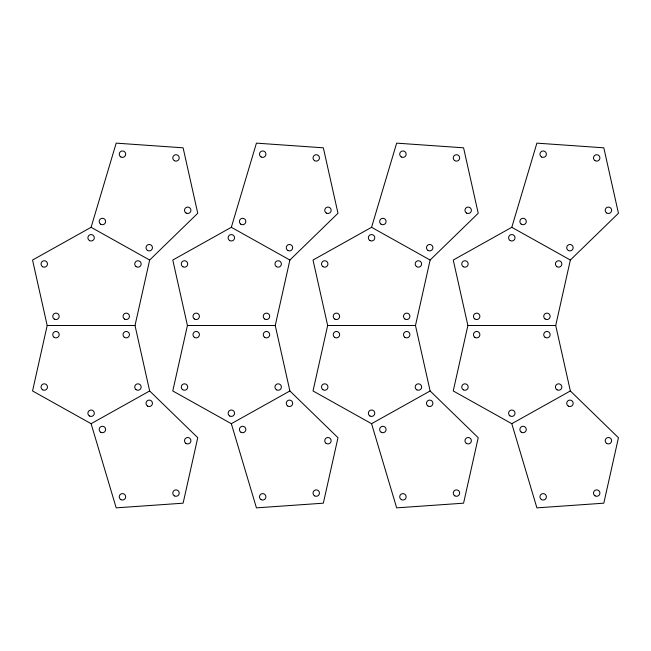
<?xml version="1.0" encoding="UTF-8"?>
<svg xmlns="http://www.w3.org/2000/svg" width="651" height="651" viewBox="0 0 651 651"><rect width="100%" height="100%" fill="white"/><g stroke="black" fill="none" stroke-linecap="round" stroke-linejoin="round"><path stroke-width="0.98" d="M47.189 325.5L32.55 390.966L91.099 423.695L116.195 507.861L183.11 503.182L197.749 437.724L149.657 390.966L135.017 325.5L149.657 260.034L197.749 213.276L183.11 147.818L116.195 143.139L91.099 227.305L32.55 260.034L47.189 325.5L135.017 325.5M187.423 325.5L172.784 390.966L231.333 423.695L256.429 507.861L323.344 503.182L337.983 437.724L289.89 390.966L275.251 325.5L289.89 260.034L337.983 213.276L323.344 147.818L256.429 143.139L231.333 227.305L172.784 260.034L187.423 325.5L275.251 325.5M327.656 325.5L313.017 390.966L371.566 423.695L396.662 507.861L463.577 503.182L478.216 437.724L430.124 390.966L415.484 325.5L430.124 260.034L478.216 213.276L463.577 147.818L396.662 143.139L371.566 227.305L313.017 260.034L327.656 325.5L415.484 325.5M467.89 325.5L453.251 390.966L511.8 423.695L536.896 507.861L603.811 503.182L618.45 437.724L570.349 390.966L555.718 325.5L570.349 260.034L618.45 213.276L603.811 147.818L536.896 143.139L511.8 227.305L453.251 260.034L467.89 325.5L555.718 325.5M91.099 423.695L149.657 390.966M231.333 423.695L289.89 390.966M371.566 423.695L430.124 390.966M511.8 423.695L570.349 390.966M511.8 227.305L570.349 260.034M371.566 227.305L430.124 260.034M231.333 227.305L289.89 260.034M91.099 227.305L149.657 260.034M89.488 240.569A3.222 3.222 0 0 0 94.322 237.778A3.222 3.222 0 0 0 89.488 234.995A3.222 3.222 0 0 0 89.488 240.569M42.649 266.755A3.222 3.222 0 0 0 47.482 263.964A3.222 3.222 0 0 0 42.649 261.173A3.222 3.222 0 0 0 42.649 266.755M54.358 319.12A3.222 3.222 0 0 0 59.192 316.337A3.222 3.222 0 0 0 54.358 313.546A3.222 3.222 0 0 0 54.358 319.12M124.626 319.12A3.222 3.222 0 0 0 129.451 316.337A3.222 3.222 0 0 0 124.626 313.546A3.222 3.222 0 0 0 124.626 319.12M136.059 266.576A3.222 3.222 0 0 0 141.145 264.298A3.222 3.222 0 0 0 136.629 261.027A3.222 3.222 0 0 0 136.059 266.576M42.649 389.827A3.222 3.222 0 0 0 47.482 387.036A3.222 3.222 0 0 0 42.649 384.245A3.222 3.222 0 0 0 42.649 389.827M89.488 416.005A3.222 3.222 0 0 0 94.322 413.222A3.222 3.222 0 0 0 89.488 410.431A3.222 3.222 0 0 0 89.488 416.005M136.059 389.648A3.222 3.222 0 0 0 141.145 387.361A3.222 3.222 0 0 0 136.629 384.098A3.222 3.222 0 0 0 136.059 389.648M124.349 337.275A3.222 3.222 0 0 0 129.435 334.996A3.222 3.222 0 0 0 124.919 331.725A3.222 3.222 0 0 0 124.349 337.275M54.082 337.275A3.222 3.222 0 0 0 59.176 334.996A3.222 3.222 0 0 0 54.651 331.725A3.222 3.222 0 0 0 54.082 337.275M186.105 213.072A3.222 3.222 0 0 0 190.93 210.289A3.222 3.222 0 0 0 186.105 207.498A3.222 3.222 0 0 0 186.105 213.072M174.395 160.707A3.222 3.222 0 0 0 179.22 157.916A3.222 3.222 0 0 0 174.395 155.125A3.222 3.222 0 0 0 174.395 160.707M120.858 156.964A3.222 3.222 0 0 0 125.692 154.173A3.222 3.222 0 0 0 120.858 151.382A3.222 3.222 0 0 0 120.858 156.964M100.506 224.115A3.222 3.222 0 0 0 105.6 221.836A3.222 3.222 0 0 0 101.076 218.565A3.222 3.222 0 0 0 100.506 224.115M147.622 250.48A3.222 3.222 0 0 0 152.456 247.689A3.222 3.222 0 0 0 147.622 244.906A3.222 3.222 0 0 0 147.622 250.48M120.858 499.618A3.222 3.222 0 0 0 125.692 496.827A3.222 3.222 0 0 0 120.858 494.036A3.222 3.222 0 0 0 120.858 499.618M174.395 495.875A3.222 3.222 0 0 0 179.22 493.084A3.222 3.222 0 0 0 174.395 490.293A3.222 3.222 0 0 0 174.395 495.875M185.828 443.323A3.222 3.222 0 0 0 190.914 441.044A3.222 3.222 0 0 0 186.398 437.773A3.222 3.222 0 0 0 185.828 443.323M147.622 406.094A3.222 3.222 0 0 0 152.456 403.311A3.222 3.222 0 0 0 147.622 400.52A3.222 3.222 0 0 0 147.622 406.094M100.783 432.28A3.222 3.222 0 0 0 105.617 429.489A3.222 3.222 0 0 0 100.783 426.706A3.222 3.222 0 0 0 100.783 432.28M229.722 240.569A3.222 3.222 0 0 0 234.555 237.778A3.222 3.222 0 0 0 229.722 234.995A3.222 3.222 0 0 0 229.722 240.569M182.882 266.755A3.222 3.222 0 0 0 187.716 263.964A3.222 3.222 0 0 0 182.882 261.173A3.222 3.222 0 0 0 182.882 266.755M194.315 318.941A3.222 3.222 0 0 0 199.409 316.663A3.222 3.222 0 0 0 194.885 313.4A3.222 3.222 0 0 0 194.315 318.941M264.583 318.941A3.222 3.222 0 0 0 269.669 316.663A3.222 3.222 0 0 0 265.152 313.4A3.222 3.222 0 0 0 264.583 318.941M276.293 266.576A3.222 3.222 0 0 0 281.378 264.298A3.222 3.222 0 0 0 276.862 261.027A3.222 3.222 0 0 0 276.293 266.576M182.606 389.648A3.222 3.222 0 0 0 187.7 387.361A3.222 3.222 0 0 0 183.175 384.098A3.222 3.222 0 0 0 182.606 389.648M229.722 416.005A3.222 3.222 0 0 0 234.555 413.222A3.222 3.222 0 0 0 229.722 410.431A3.222 3.222 0 0 0 229.722 416.005M276.569 389.827A3.222 3.222 0 0 0 281.395 387.036A3.222 3.222 0 0 0 276.569 384.245A3.222 3.222 0 0 0 276.569 389.827M264.583 337.275A3.222 3.222 0 0 0 269.669 334.996A3.222 3.222 0 0 0 265.152 331.725A3.222 3.222 0 0 0 264.583 337.275M194.315 337.275A3.222 3.222 0 0 0 199.409 334.996A3.222 3.222 0 0 0 194.885 331.725A3.222 3.222 0 0 0 194.315 337.275M326.338 213.072A3.222 3.222 0 0 0 331.164 210.289A3.222 3.222 0 0 0 326.338 207.498A3.222 3.222 0 0 0 326.338 213.072M314.628 160.707A3.222 3.222 0 0 0 319.454 157.916A3.222 3.222 0 0 0 314.628 155.125A3.222 3.222 0 0 0 314.628 160.707M261.092 156.964A3.222 3.222 0 0 0 265.925 154.173A3.222 3.222 0 0 0 261.092 151.382A3.222 3.222 0 0 0 261.092 156.964M240.74 224.115A3.222 3.222 0 0 0 245.834 221.836A3.222 3.222 0 0 0 241.309 218.565A3.222 3.222 0 0 0 240.74 224.115M287.856 250.48A3.222 3.222 0 0 0 292.69 247.689A3.222 3.222 0 0 0 287.856 244.906A3.222 3.222 0 0 0 287.856 250.48M261.092 499.618A3.222 3.222 0 0 0 265.925 496.827A3.222 3.222 0 0 0 261.092 494.036A3.222 3.222 0 0 0 261.092 499.618M314.628 495.875A3.222 3.222 0 0 0 319.454 493.084A3.222 3.222 0 0 0 314.628 490.293A3.222 3.222 0 0 0 314.628 495.875M326.061 443.323A3.222 3.222 0 0 0 331.147 441.044A3.222 3.222 0 0 0 326.631 437.773A3.222 3.222 0 0 0 326.061 443.323M287.579 405.915A3.222 3.222 0 0 0 292.673 403.636A3.222 3.222 0 0 0 288.149 400.365A3.222 3.222 0 0 0 287.579 405.915M241.016 432.28A3.222 3.222 0 0 0 245.85 429.489A3.222 3.222 0 0 0 241.016 426.706A3.222 3.222 0 0 0 241.016 432.28M369.955 240.569A3.222 3.222 0 0 0 374.789 237.778A3.222 3.222 0 0 0 369.955 234.995A3.222 3.222 0 0 0 369.955 240.569M322.839 266.576A3.222 3.222 0 0 0 327.933 264.298A3.222 3.222 0 0 0 323.409 261.027A3.222 3.222 0 0 0 322.839 266.576M334.826 319.12A3.222 3.222 0 0 0 339.659 316.337A3.222 3.222 0 0 0 334.826 313.546A3.222 3.222 0 0 0 334.826 319.12M404.816 318.941A3.222 3.222 0 0 0 409.902 316.663A3.222 3.222 0 0 0 405.386 313.4A3.222 3.222 0 0 0 404.816 318.941M416.526 266.576A3.222 3.222 0 0 0 421.612 264.298A3.222 3.222 0 0 0 417.096 261.027A3.222 3.222 0 0 0 416.526 266.576M322.839 389.648A3.222 3.222 0 0 0 327.933 387.361A3.222 3.222 0 0 0 323.409 384.098A3.222 3.222 0 0 0 322.839 389.648M369.955 416.005A3.222 3.222 0 0 0 374.789 413.222A3.222 3.222 0 0 0 369.955 410.431A3.222 3.222 0 0 0 369.955 416.005M416.803 389.827A3.222 3.222 0 0 0 421.628 387.036A3.222 3.222 0 0 0 416.803 384.245A3.222 3.222 0 0 0 416.803 389.827M404.816 337.275A3.222 3.222 0 0 0 409.902 334.996A3.222 3.222 0 0 0 405.386 331.725A3.222 3.222 0 0 0 404.816 337.275M334.549 337.275A3.222 3.222 0 0 0 339.643 334.996A3.222 3.222 0 0 0 335.119 331.725A3.222 3.222 0 0 0 334.549 337.275M466.572 213.072A3.222 3.222 0 0 0 471.397 210.289A3.222 3.222 0 0 0 466.572 207.498A3.222 3.222 0 0 0 466.572 213.072M454.585 160.528A3.222 3.222 0 0 0 459.671 158.242A3.222 3.222 0 0 0 455.155 154.979A3.222 3.222 0 0 0 454.585 160.528M401.325 156.964A3.222 3.222 0 0 0 406.159 154.173A3.222 3.222 0 0 0 401.325 151.382A3.222 3.222 0 0 0 401.325 156.964M380.973 224.115A3.222 3.222 0 0 0 386.067 221.836A3.222 3.222 0 0 0 381.543 218.565A3.222 3.222 0 0 0 380.973 224.115M428.089 250.48A3.222 3.222 0 0 0 432.923 247.689A3.222 3.222 0 0 0 428.089 244.906A3.222 3.222 0 0 0 428.089 250.48M401.325 499.618A3.222 3.222 0 0 0 406.159 496.827A3.222 3.222 0 0 0 401.325 494.036A3.222 3.222 0 0 0 401.325 499.618M454.862 495.875A3.222 3.222 0 0 0 459.687 493.084A3.222 3.222 0 0 0 454.862 490.293A3.222 3.222 0 0 0 454.862 495.875M466.295 443.323A3.222 3.222 0 0 0 471.381 441.044A3.222 3.222 0 0 0 466.865 437.773A3.222 3.222 0 0 0 466.295 443.323M427.813 405.915A3.222 3.222 0 0 0 432.907 403.636A3.222 3.222 0 0 0 428.382 400.365A3.222 3.222 0 0 0 427.813 405.915M381.25 432.28A3.222 3.222 0 0 0 386.084 429.489A3.222 3.222 0 0 0 381.25 426.706A3.222 3.222 0 0 0 381.25 432.28M510.189 240.569A3.222 3.222 0 0 0 515.022 237.778A3.222 3.222 0 0 0 510.189 234.995A3.222 3.222 0 0 0 510.189 240.569M463.349 266.755A3.222 3.222 0 0 0 468.183 263.964A3.222 3.222 0 0 0 463.349 261.173A3.222 3.222 0 0 0 463.349 266.755M474.782 318.941A3.222 3.222 0 0 0 479.877 316.663A3.222 3.222 0 0 0 475.352 313.4A3.222 3.222 0 0 0 474.782 318.941M545.05 318.941A3.222 3.222 0 0 0 550.136 316.663A3.222 3.222 0 0 0 545.619 313.4A3.222 3.222 0 0 0 545.05 318.941M556.76 266.576A3.222 3.222 0 0 0 561.846 264.298A3.222 3.222 0 0 0 557.329 261.027A3.222 3.222 0 0 0 556.76 266.576M463.349 389.827A3.222 3.222 0 0 0 468.183 387.036A3.222 3.222 0 0 0 463.349 384.245A3.222 3.222 0 0 0 463.349 389.827M509.912 415.826A3.222 3.222 0 0 0 515.006 413.548A3.222 3.222 0 0 0 510.482 410.285A3.222 3.222 0 0 0 509.912 415.826M557.036 389.827A3.222 3.222 0 0 0 561.862 387.036A3.222 3.222 0 0 0 557.036 384.245A3.222 3.222 0 0 0 557.036 389.827M545.05 337.275A3.222 3.222 0 0 0 550.136 334.996A3.222 3.222 0 0 0 545.619 331.725A3.222 3.222 0 0 0 545.05 337.275M474.782 337.275A3.222 3.222 0 0 0 479.877 334.996A3.222 3.222 0 0 0 475.352 331.725A3.222 3.222 0 0 0 474.782 337.275M606.529 212.893A3.222 3.222 0 0 0 611.615 210.615A3.222 3.222 0 0 0 607.098 207.352A3.222 3.222 0 0 0 606.529 212.893M594.819 160.528A3.222 3.222 0 0 0 599.905 158.242A3.222 3.222 0 0 0 595.388 154.979A3.222 3.222 0 0 0 594.819 160.528M541.559 156.964A3.222 3.222 0 0 0 546.392 154.173A3.222 3.222 0 0 0 541.559 151.382A3.222 3.222 0 0 0 541.559 156.964M521.207 224.115A3.222 3.222 0 0 0 526.293 221.836A3.222 3.222 0 0 0 521.777 218.565A3.222 3.222 0 0 0 521.207 224.115M568.323 250.48A3.222 3.222 0 0 0 573.157 247.689A3.222 3.222 0 0 0 568.323 244.906A3.222 3.222 0 0 0 568.323 250.48M541.559 499.618A3.222 3.222 0 0 0 546.392 496.827A3.222 3.222 0 0 0 541.559 494.036A3.222 3.222 0 0 0 541.559 499.618M595.095 495.875A3.222 3.222 0 0 0 599.921 493.084A3.222 3.222 0 0 0 595.095 490.293A3.222 3.222 0 0 0 595.095 495.875M606.529 443.323A3.222 3.222 0 0 0 611.615 441.044A3.222 3.222 0 0 0 607.098 437.773A3.222 3.222 0 0 0 606.529 443.323M568.323 406.094A3.222 3.222 0 0 0 573.157 403.311A3.222 3.222 0 0 0 568.323 400.52A3.222 3.222 0 0 0 568.323 406.094M521.207 432.101A3.222 3.222 0 0 0 526.293 429.823A3.222 3.222 0 0 0 521.777 426.551A3.222 3.222 0 0 0 521.207 432.101"/></g></svg>
